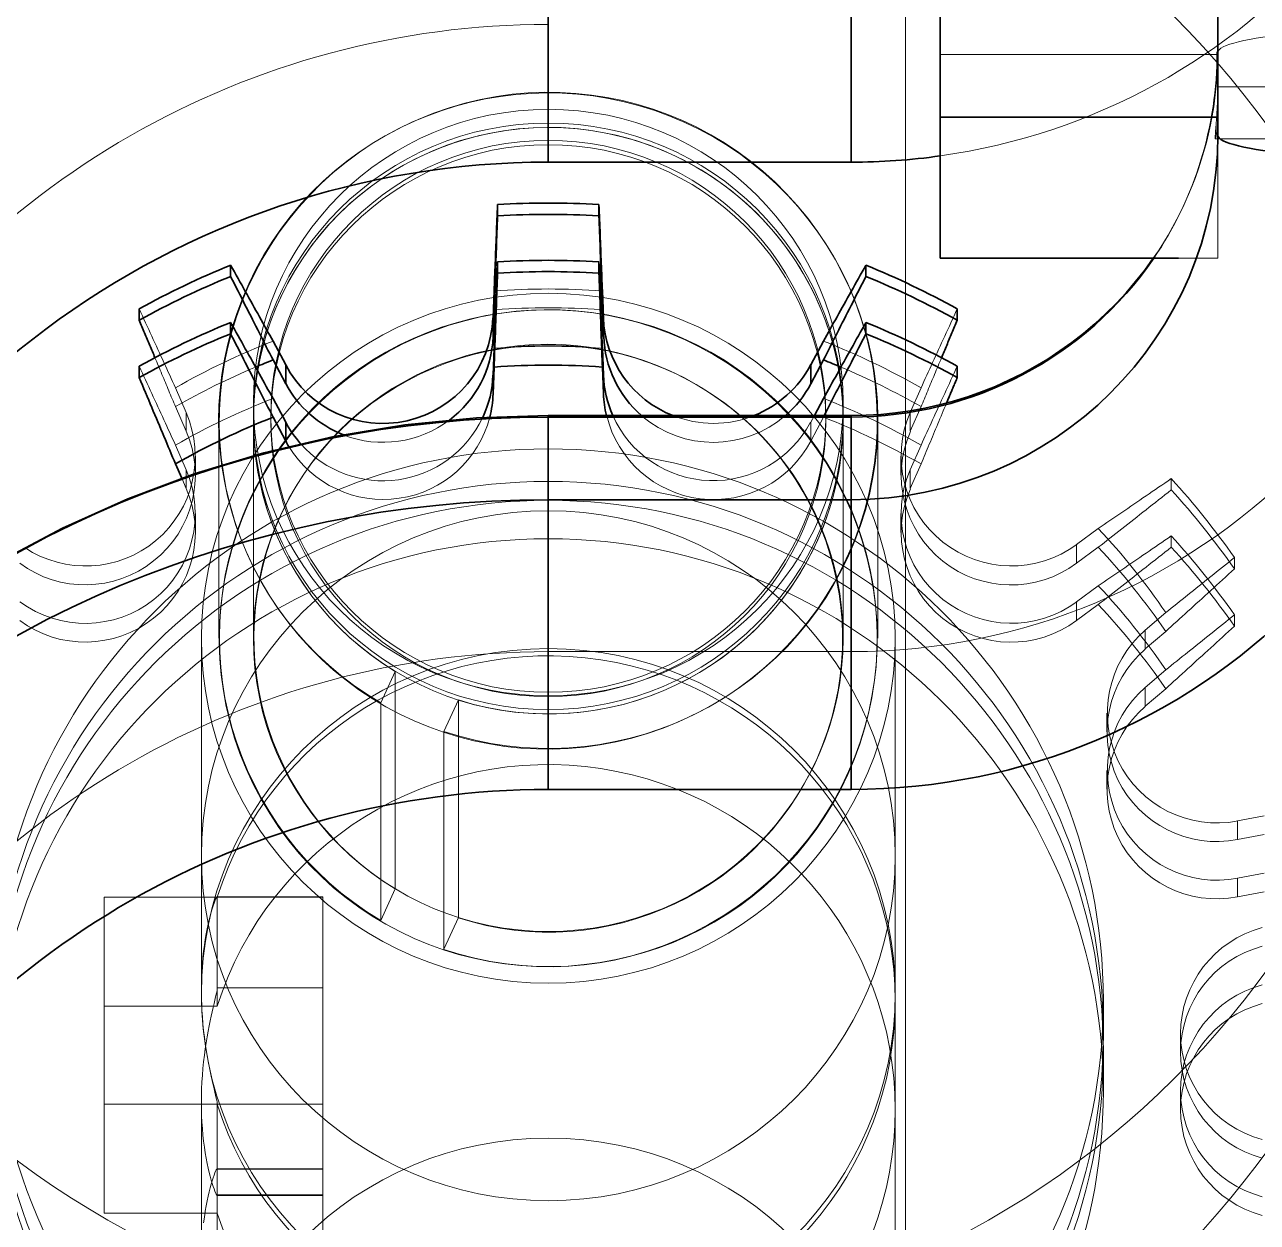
# Model space of a CAD drawing. Header units: millimetres. Extents: x 6115 to 12360, y 7255 to 12668.
# Drawn here: x 6154.51 to 6190.04, y 7746.75 to 7781.27 of the extents above; entities that cross this region are included whole.
import ezdxf

# ---------------------------------------------------------------- set-up
doc = ezdxf.new("R2010")
doc.units = ezdxf.units.MM
doc.layers.add('外形線', color=7, linetype='Continuous', lineweight=50)

msp = doc.modelspace()

# ---------------------------------------------------------------- linework, layer by layer
at = {"layer": '外形線', "linetype": 'Continuous', "lineweight": 18}
for p, q in [((6179.905, 10321.107), (6179.905, 7650.816)), ((6188.905, 7780.416), (6180.905, 7780.416)), ((6188.905, 7779.483), (6202.905, 7779.483)), ((6188.833, 7777.983), (6202.905, 7777.983)), ((6188.905, 7778.087), (6188.905, 7774.538)), ((6188.905, 7774.538), (6187.769, 7774.538)), ((6159.172, 7770.093), (6158.86, 7770.804)), ((6180.349, 7770.804), (6180.037, 7770.093)), ((6158.86, 7770.26), (6159.172, 7769.55)), ((6159.172, 7769.55), (6159.172, 7770.093)), ((6161.105, 7770.379), (6161.105, 7769.982)), ((6178.105, 7770.379), (6178.105, 7769.982)), ((6180.037, 7769.55), (6180.349, 7770.26)), ((6180.037, 7769.55), (6180.037, 7770.093)), ((6160.105, 7763.585), (6160.105, 7769.856)), ((6160.105, 7763.585), (6160.105, 7769.856)), ((6161.105, 7763.585), (6161.105, 7769.856)), ((6161.105, 7769.856), (6161.105, 7763.585)), ((6161.605, 7769.856), (6161.605, 7769.982)), ((6177.174, 7769.813), (6177.275, 7770.003)), ((6177.538, 7769.955), (6177.174, 7769.27)), ((6177.174, 7769.27), (6177.174, 7769.813)), ((6177.605, 7769.856), (6177.605, 7769.982)), ((6178.105, 7763.585), (6178.105, 7769.856)), ((6178.105, 7769.856), (6178.105, 7763.585)), ((6179.105, 7763.585), (6179.105, 7769.856)), ((6179.105, 7763.585), (6179.105, 7769.856)), ((6159.172, 7768.442), (6158.86, 7769.152)), ((6180.349, 7769.152), (6180.037, 7768.442)), ((6159.437, 7768.287), (6159.437, 7768.831)), ((6179.772, 7768.287), (6179.772, 7768.831)), ((6159.172, 7767.898), (6159.172, 7768.442)), ((6180.037, 7767.898), (6180.349, 7768.609)), ((6180.037, 7767.898), (6180.037, 7768.442)), ((6159.04, 7768.199), (6159.172, 7767.898)), ((6187.563, 7768.185), (6187.563, 7767.859)), ((6159.437, 7766.636), (6159.437, 7767.179)), ((6179.772, 7766.636), (6179.772, 7767.179)), ((6184.833, 7766.29), (6185.46, 7766.75)), ((6187.563, 7766.534), (6187.563, 7766.208)), ((6184.833, 7765.746), (6184.833, 7766.29)), ((6185.46, 7766.207), (6184.833, 7765.746)), ((6189.387, 7765.585), (6189.387, 7765.911)), ((6184.833, 7764.638), (6185.46, 7765.099)), ((6184.833, 7764.095), (6184.833, 7764.638)), ((6185.46, 7764.555), (6184.833, 7764.095)), ((6187.405, 7764.324), (6186.814, 7763.819)), ((6189.387, 7763.934), (6189.387, 7764.26)), ((6186.814, 7763.275), (6186.814, 7763.819)), ((6186.814, 7763.275), (6187.405, 7763.781)), ((6159.605, 7753.445), (6159.605, 7763.585)), ((6179.605, 7735.257), (6179.605, 7763.585)), ((6178.338, 7763.198), (6169.605, 7763.198)), ((6165.194, 7762.63), (6164.777, 7761.72)), ((6165.194, 7756.358), (6165.194, 7762.63)), ((6187.405, 7762.673), (6186.814, 7762.167)), ((6186.814, 7761.624), (6186.814, 7762.167)), ((6186.814, 7761.624), (6187.405, 7762.129)), ((6164.777, 7761.72), (6164.777, 7755.448)), ((6166.596, 7760.895), (6167.014, 7761.805)), ((6167.014, 7761.805), (6167.014, 7755.534)), ((6185.71, 7760.882), (6185.71, 7761.425)), ((6166.596, 7754.623), (6166.596, 7760.895)), ((6185.71, 7759.23), (6185.71, 7759.774)), ((6189.476, 7758.323), (6190.242, 7758.467)), ((6189.476, 7757.779), (6189.476, 7758.323)), ((6190.242, 7757.923), (6189.476, 7757.779)), ((6159.605, 7753.341), (6159.605, 7757.313)), ((6179.605, 7753.341), (6179.605, 7757.313)), ((6189.476, 7756.671), (6190.242, 7756.815)), ((6189.476, 7756.128), (6189.476, 7756.671)), ((6164.777, 7755.448), (6165.194, 7756.358)), ((6190.242, 7756.272), (6189.476, 7756.128)), ((6160.065, 7756.115), (6156.805, 7756.115)), ((6156.805, 7756.115), (6156.805, 7752.98)), ((6160.06, 7756.132), (6163.105, 7756.132)), ((6160.065, 7752.98), (6160.065, 7756.115)), ((6160.065, 7756.115), (6163.105, 7756.115)), ((6160.065, 7756.115), (6160.065, 7753.502)), ((6163.105, 7756.132), (6163.105, 7756.115)), ((6163.105, 7753.502), (6163.105, 7756.115)), ((6167.014, 7755.534), (6166.596, 7754.623)), ((6160.065, 7753.502), (6163.105, 7753.502)), ((6163.105, 7753.502), (6163.105, 7748.292)), ((6179.605, 7749.996), (6179.605, 7753.132)), ((6185.605, 7752.191), (6185.605, 7753.132)), ((6156.805, 7752.98), (6160.065, 7752.98)), ((6156.805, 7747.012), (6156.805, 7752.98)), ((6187.83, 7751.648), (6187.83, 7752.191)), ((6185.605, 7750.54), (6185.605, 7751.648)), ((6159.605, 7745.606), (6159.605, 7750.205)), ((6187.83, 7749.996), (6187.83, 7750.54)), ((6156.805, 7750.148), (6160.065, 7750.148)), ((6160.065, 7750.148), (6160.065, 7748.276)), ((6160.065, 7750.148), (6163.105, 7750.148)), ((6160.065, 7748.276), (6160.065, 7750.148)), ((6160.06, 7748.292), (6163.105, 7748.292)), ((6160.065, 7748.276), (6163.105, 7748.276)), ((6160.065, 7748.276), (6160.065, 7745.663)), ((6163.105, 7748.292), (6163.105, 7748.276)), ((6163.105, 7745.663), (6163.105, 7748.276)), ((6160.06, 7747.519), (6163.105, 7747.519)), ((6160.065, 7747.535), (6163.105, 7747.535)), ((6160.065, 7747.012), (6156.805, 7747.012))]:
    msp.add_line(p, q, dxfattribs=at).dxf.unprotected_set("ltscale", 0)
at = {"layer": '外形線', "linetype": 'Continuous', "lineweight": 35}
for p, q in [((6188.905, 7791.646), (6188.905, 7778.087)), ((6180.905, 7788.551), (6180.905, 7778.605)), ((6169.605, 7785.662), (6169.605, 7777.309)), ((6178.338, 7785.662), (6178.338, 7777.309)), ((6180.905, 7778.605), (6180.905, 7774.538)), ((6188.905, 7778.605), (6180.905, 7778.605)), ((6169.605, 7777.309), (6178.338, 7777.309)), ((6168.142, 7776.086), (6168.142, 7775.76)), ((6171.067, 7775.76), (6171.067, 7776.086)), ((6168.142, 7774.434), (6168.142, 7774.108)), ((6171.067, 7774.108), (6171.067, 7774.434)), ((6187.769, 7774.538), (6180.905, 7774.538)), ((6160.45, 7774.014), (6160.45, 7774.34)), ((6178.759, 7774.34), (6178.759, 7774.014)), ((6168.016, 7772.822), (6168.045, 7773.597)), ((6171.165, 7773.597), (6171.194, 7772.822)), ((6157.815, 7773.078), (6157.815, 7772.752)), ((6168.045, 7773.053), (6168.016, 7772.279)), ((6171.194, 7772.279), (6171.165, 7773.053)), ((6181.394, 7772.752), (6181.394, 7773.078)), ((6160.45, 7772.362), (6160.45, 7772.688)), ((6168.016, 7772.279), (6168.016, 7772.822)), ((6171.194, 7772.279), (6171.194, 7772.822)), ((6178.759, 7772.688), (6178.759, 7772.362)), ((6161.672, 7772.15), (6162.036, 7771.465)), ((6168.016, 7771.171), (6168.045, 7771.945)), ((6171.165, 7771.945), (6171.194, 7771.171)), ((6177.174, 7771.465), (6177.538, 7772.15)), ((6162.036, 7770.921), (6161.672, 7771.606)), ((6177.538, 7771.606), (6177.174, 7770.921)), ((6157.815, 7771.426), (6157.815, 7771.1)), ((6162.036, 7770.921), (6162.036, 7771.465)), ((6168.045, 7771.402), (6168.016, 7770.627)), ((6168.016, 7770.627), (6168.016, 7771.171)), ((6171.194, 7770.627), (6171.165, 7771.402)), ((6171.194, 7770.627), (6171.194, 7771.171)), ((6177.174, 7770.921), (6177.174, 7771.465)), ((6181.394, 7771.1), (6181.394, 7771.426)), ((6161.672, 7770.498), (6162.036, 7769.813)), ((6177.275, 7770.003), (6177.538, 7770.498)), ((6162.036, 7769.27), (6161.672, 7769.955)), ((6162.036, 7769.27), (6162.036, 7769.813)), ((6169.605, 7769.961), (6169.605, 7770.003)), ((6178.338, 7770.003), (6169.605, 7770.003)), ((6169.605, 7769.961), (6169.605, 7767.578)), ((6169.605, 7769.961), (6178.338, 7769.961)), ((6178.338, 7769.961), (6178.338, 7770.003)), ((6178.338, 7769.961), (6178.338, 7767.578)), ((6158.86, 7768.609), (6159.04, 7768.199)), ((6178.338, 7767.578), (6169.605, 7767.578)), ((6169.605, 7767.578), (6169.605, 7759.225)), ((6178.338, 7767.578), (6178.338, 7759.225)), ((6169.605, 7759.225), (6178.338, 7759.225))]:
    msp.add_line(p, q, dxfattribs=at).dxf.unprotected_set("ltscale", 0)
at = {"layer": '外形線', "linetype": 'Continuous', "lineweight": 18}
for points in [[(6188.905, 7780.47), (6188.901, 7780.208), (6188.891, 7779.945), (6188.875, 7779.683), (6188.851, 7779.422), (6188.822, 7779.161), (6188.785, 7778.901), (6188.742, 7778.642), (6188.692, 7778.384), (6188.636, 7778.127), (6188.574, 7777.872), (6188.505, 7777.618), (6188.429, 7777.366), (6188.348, 7777.116), (6188.259, 7776.869), (6188.165, 7776.623), (6188.064, 7776.38), (6187.957, 7776.139), (6187.845, 7775.901), (6187.726, 7775.666), (6187.601, 7775.434), (6187.47, 7775.205), (6187.334, 7774.979), (6187.192, 7774.757), (6187.044, 7774.538)], [(6188.905, 7778.876), (6188.903, 7778.709), (6188.898, 7778.558), (6188.891, 7778.424), (6188.882, 7778.307), (6188.873, 7778.209), (6188.863, 7778.128), (6188.854, 7778.065), (6188.846, 7778.021), (6188.839, 7777.994), (6188.834, 7777.984), (6188.83, 7777.993), (6188.829, 7778.019), (6188.83, 7778.063), (6188.834, 7778.125), (6188.839, 7778.205), (6188.846, 7778.302), (6188.854, 7778.417), (6188.863, 7778.549), (6188.873, 7778.698), (6188.882, 7778.863), (6188.891, 7779.045), (6188.898, 7779.243), (6188.903, 7779.455), (6188.905, 7779.682)], [(6158.86, 7770.804), (6158.819, 7770.893), (6158.778, 7770.984), (6158.736, 7771.074), (6158.694, 7771.165), (6158.652, 7771.257), (6158.61, 7771.348), (6158.568, 7771.441), (6158.525, 7771.533), (6158.482, 7771.626), (6158.439, 7771.72), (6158.396, 7771.814), (6158.353, 7771.908), (6158.309, 7772.003), (6158.265, 7772.099), (6158.221, 7772.195), (6158.177, 7772.291), (6158.132, 7772.387), (6158.088, 7772.485), (6158.043, 7772.582), (6157.998, 7772.68), (6157.952, 7772.779), (6157.907, 7772.878), (6157.861, 7772.978), (6157.815, 7773.078)], [(6181.394, 7773.078), (6181.348, 7772.978), (6181.303, 7772.878), (6181.257, 7772.779), (6181.212, 7772.68), (6181.167, 7772.582), (6181.122, 7772.485), (6181.077, 7772.387), (6181.033, 7772.291), (6180.988, 7772.195), (6180.944, 7772.099), (6180.9, 7772.003), (6180.857, 7771.908), (6180.813, 7771.814), (6180.77, 7771.72), (6180.727, 7771.626), (6180.684, 7771.533), (6180.642, 7771.441), (6180.599, 7771.348), (6180.557, 7771.257), (6180.515, 7771.165), (6180.473, 7771.074), (6180.432, 7770.984), (6180.39, 7770.893), (6180.349, 7770.804)], [(6158.268, 7771.672), (6158.294, 7771.611), (6158.319, 7771.55), (6158.344, 7771.49), (6158.37, 7771.43), (6158.395, 7771.37), (6158.42, 7771.31), (6158.445, 7771.25), (6158.47, 7771.191), (6158.495, 7771.131), (6158.52, 7771.072), (6158.545, 7771.013), (6158.569, 7770.954), (6158.594, 7770.896), (6158.618, 7770.837), (6158.643, 7770.779), (6158.667, 7770.72), (6158.692, 7770.662), (6158.716, 7770.604), (6158.74, 7770.547), (6158.764, 7770.489), (6158.789, 7770.432), (6158.813, 7770.374), (6158.837, 7770.317), (6158.86, 7770.26)], [(6180.349, 7770.26), (6180.373, 7770.317), (6180.397, 7770.374), (6180.421, 7770.432), (6180.445, 7770.489), (6180.469, 7770.547), (6180.493, 7770.604), (6180.518, 7770.662), (6180.542, 7770.72), (6180.567, 7770.779), (6180.591, 7770.837), (6180.616, 7770.896), (6180.64, 7770.954), (6180.665, 7771.013), (6180.69, 7771.072), (6180.715, 7771.131), (6180.739, 7771.191), (6180.764, 7771.25), (6180.79, 7771.31), (6180.815, 7771.37), (6180.84, 7771.43), (6180.865, 7771.49), (6180.89, 7771.55), (6180.916, 7771.611), (6180.941, 7771.672)], [(6158.86, 7769.152), (6158.819, 7769.242), (6158.778, 7769.332), (6158.736, 7769.423), (6158.694, 7769.514), (6158.652, 7769.605), (6158.61, 7769.697), (6158.568, 7769.789), (6158.525, 7769.882), (6158.482, 7769.975), (6158.439, 7770.068), (6158.396, 7770.162), (6158.353, 7770.257), (6158.309, 7770.352), (6158.265, 7770.447), (6158.221, 7770.543), (6158.177, 7770.639), (6158.132, 7770.736), (6158.088, 7770.833), (6158.043, 7770.931), (6157.998, 7771.029), (6157.952, 7771.128), (6157.907, 7771.227), (6157.861, 7771.326), (6157.815, 7771.426)], [(6181.394, 7771.426), (6181.348, 7771.326), (6181.303, 7771.227), (6181.257, 7771.128), (6181.212, 7771.029), (6181.167, 7770.931), (6181.122, 7770.833), (6181.077, 7770.736), (6181.033, 7770.639), (6180.988, 7770.543), (6180.944, 7770.447), (6180.9, 7770.352), (6180.857, 7770.257), (6180.813, 7770.162), (6180.77, 7770.068), (6180.727, 7769.975), (6180.684, 7769.882), (6180.642, 7769.789), (6180.599, 7769.697), (6180.557, 7769.605), (6180.515, 7769.514), (6180.473, 7769.423), (6180.432, 7769.332), (6180.39, 7769.242), (6180.349, 7769.152)], [(6180.349, 7768.609), (6180.379, 7768.679), (6180.408, 7768.749), (6180.438, 7768.82), (6180.468, 7768.891), (6180.498, 7768.963), (6180.527, 7769.034), (6180.558, 7769.106), (6180.588, 7769.178), (6180.618, 7769.25), (6180.648, 7769.322), (6180.679, 7769.395), (6180.71, 7769.468), (6180.74, 7769.541), (6180.771, 7769.615), (6180.802, 7769.688), (6180.833, 7769.762), (6180.864, 7769.837), (6180.895, 7769.911), (6180.927, 7769.986), (6180.958, 7770.061), (6180.99, 7770.136), (6181.021, 7770.211), (6181.053, 7770.287), (6181.085, 7770.363)], [(6177.562, 7770.003), (6177.561, 7770.001), (6177.56, 7769.999), (6177.559, 7769.997), (6177.558, 7769.995), (6177.557, 7769.993), (6177.556, 7769.991), (6177.555, 7769.989), (6177.554, 7769.987), (6177.553, 7769.985), (6177.552, 7769.983), (6177.551, 7769.981), (6177.55, 7769.979), (6177.549, 7769.977), (6177.548, 7769.975), (6177.547, 7769.973), (6177.546, 7769.971), (6177.545, 7769.969), (6177.544, 7769.967), (6177.543, 7769.965), (6177.542, 7769.963), (6177.541, 7769.961), (6177.54, 7769.959), (6177.539, 7769.957), (6177.538, 7769.955)], [(6185.46, 7766.75), (6185.543, 7766.807), (6185.626, 7766.864), (6185.71, 7766.921), (6185.794, 7766.978), (6185.879, 7767.036), (6185.964, 7767.094), (6186.049, 7767.152), (6186.135, 7767.211), (6186.221, 7767.269), (6186.307, 7767.328), (6186.394, 7767.388), (6186.482, 7767.447), (6186.569, 7767.507), (6186.658, 7767.567), (6186.746, 7767.628), (6186.835, 7767.689), (6186.925, 7767.75), (6187.015, 7767.811), (6187.105, 7767.873), (6187.196, 7767.935), (6187.287, 7767.997), (6187.378, 7768.059), (6187.471, 7768.122), (6187.563, 7768.185)], [(6187.563, 7767.859), (6187.471, 7767.786), (6187.378, 7767.714), (6187.287, 7767.642), (6187.196, 7767.57), (6187.105, 7767.499), (6187.015, 7767.428), (6186.925, 7767.358), (6186.835, 7767.287), (6186.746, 7767.217), (6186.658, 7767.148), (6186.569, 7767.078), (6186.482, 7767.009), (6186.394, 7766.941), (6186.307, 7766.872), (6186.221, 7766.805), (6186.135, 7766.737), (6186.049, 7766.669), (6185.964, 7766.602), (6185.879, 7766.536), (6185.794, 7766.469), (6185.71, 7766.403), (6185.626, 7766.337), (6185.543, 7766.272), (6185.46, 7766.207)], [(6185.46, 7765.099), (6185.543, 7765.155), (6185.626, 7765.212), (6185.71, 7765.269), (6185.794, 7765.327), (6185.879, 7765.384), (6185.964, 7765.442), (6186.049, 7765.501), (6186.135, 7765.559), (6186.221, 7765.618), (6186.307, 7765.677), (6186.394, 7765.736), (6186.482, 7765.796), (6186.569, 7765.856), (6186.658, 7765.916), (6186.746, 7765.976), (6186.835, 7766.037), (6186.925, 7766.098), (6187.015, 7766.159), (6187.105, 7766.221), (6187.196, 7766.283), (6187.287, 7766.345), (6187.378, 7766.408), (6187.471, 7766.471), (6187.563, 7766.534)], [(6187.563, 7766.208), (6187.471, 7766.135), (6187.378, 7766.063), (6187.287, 7765.991), (6187.196, 7765.919), (6187.105, 7765.848), (6187.015, 7765.777), (6186.925, 7765.706), (6186.835, 7765.636), (6186.746, 7765.566), (6186.658, 7765.496), (6186.569, 7765.427), (6186.482, 7765.358), (6186.394, 7765.289), (6186.307, 7765.221), (6186.221, 7765.153), (6186.135, 7765.085), (6186.049, 7765.018), (6185.964, 7764.951), (6185.879, 7764.884), (6185.794, 7764.818), (6185.71, 7764.752), (6185.626, 7764.686), (6185.543, 7764.62), (6185.46, 7764.555)], [(6189.387, 7765.911), (6189.299, 7765.841), (6189.213, 7765.772), (6189.126, 7765.703), (6189.04, 7765.634), (6188.955, 7765.566), (6188.87, 7765.497), (6188.785, 7765.43), (6188.701, 7765.362), (6188.617, 7765.295), (6188.533, 7765.228), (6188.45, 7765.161), (6188.368, 7765.095), (6188.285, 7765.029), (6188.204, 7764.964), (6188.122, 7764.898), (6188.041, 7764.833), (6187.96, 7764.769), (6187.88, 7764.704), (6187.8, 7764.64), (6187.72, 7764.576), (6187.641, 7764.513), (6187.562, 7764.45), (6187.483, 7764.387), (6187.405, 7764.324)], [(6187.405, 7763.781), (6187.483, 7763.852), (6187.562, 7763.923), (6187.641, 7763.995), (6187.72, 7764.067), (6187.8, 7764.14), (6187.88, 7764.213), (6187.96, 7764.286), (6188.041, 7764.36), (6188.122, 7764.433), (6188.204, 7764.508), (6188.285, 7764.582), (6188.368, 7764.657), (6188.45, 7764.733), (6188.533, 7764.808), (6188.617, 7764.884), (6188.701, 7764.961), (6188.785, 7765.037), (6188.87, 7765.115), (6188.955, 7765.192), (6189.04, 7765.27), (6189.126, 7765.348), (6189.213, 7765.427), (6189.299, 7765.506), (6189.387, 7765.585)], [(6189.387, 7764.26), (6189.299, 7764.19), (6189.213, 7764.12), (6189.126, 7764.051), (6189.04, 7763.982), (6188.955, 7763.914), (6188.87, 7763.846), (6188.785, 7763.778), (6188.701, 7763.711), (6188.617, 7763.643), (6188.533, 7763.576), (6188.45, 7763.51), (6188.368, 7763.444), (6188.285, 7763.378), (6188.204, 7763.312), (6188.122, 7763.247), (6188.041, 7763.182), (6187.96, 7763.117), (6187.88, 7763.053), (6187.8, 7762.989), (6187.72, 7762.925), (6187.641, 7762.861), (6187.562, 7762.798), (6187.483, 7762.735), (6187.405, 7762.673)], [(6187.405, 7762.129), (6187.483, 7762.2), (6187.562, 7762.272), (6187.641, 7762.344), (6187.72, 7762.416), (6187.8, 7762.488), (6187.88, 7762.561), (6187.96, 7762.635), (6188.041, 7762.708), (6188.122, 7762.782), (6188.204, 7762.856), (6188.285, 7762.931), (6188.368, 7763.006), (6188.45, 7763.081), (6188.533, 7763.157), (6188.617, 7763.233), (6188.701, 7763.309), (6188.785, 7763.386), (6188.87, 7763.463), (6188.955, 7763.54), (6189.04, 7763.618), (6189.126, 7763.697), (6189.213, 7763.775), (6189.299, 7763.854), (6189.387, 7763.934)], [(6159.605, 7753.445), (6159.607, 7753.635), (6159.612, 7753.826), (6159.622, 7754.016), (6159.635, 7754.204), (6159.651, 7754.388), (6159.671, 7754.567), (6159.694, 7754.739), (6159.719, 7754.903), (6159.746, 7755.058), (6159.775, 7755.204), (6159.803, 7755.34), (6159.832, 7755.463), (6159.861, 7755.578), (6159.891, 7755.684), (6159.919, 7755.781), (6159.947, 7755.868), (6159.973, 7755.944), (6159.996, 7756.007), (6160.017, 7756.058), (6160.034, 7756.095), (6160.047, 7756.119), (6160.057, 7756.13), (6160.063, 7756.129), (6160.065, 7756.115)], [(6160.065, 7753.502), (6160.063, 7753.476), (6160.057, 7753.437), (6160.047, 7753.385), (6160.034, 7753.32), (6160.017, 7753.243), (6159.996, 7753.153), (6159.973, 7753.052), (6159.947, 7752.94), (6159.919, 7752.818), (6159.891, 7752.687), (6159.861, 7752.55), (6159.832, 7752.407), (6159.803, 7752.256), (6159.775, 7752.095), (6159.746, 7751.925), (6159.719, 7751.748), (6159.694, 7751.564), (6159.671, 7751.374), (6159.651, 7751.181), (6159.635, 7750.985), (6159.622, 7750.787), (6159.612, 7750.591), (6159.607, 7750.396), (6159.605, 7750.205)], [(6160.065, 7750.148), (6160.063, 7750.175), (6160.057, 7750.214), (6160.047, 7750.266), (6160.034, 7750.33), (6160.017, 7750.408), (6159.996, 7750.497), (6159.973, 7750.598), (6159.947, 7750.711), (6159.919, 7750.833), (6159.891, 7750.963), (6159.861, 7751.1), (6159.832, 7751.244), (6159.803, 7751.395), (6159.775, 7751.556), (6159.746, 7751.725), (6159.719, 7751.903), (6159.694, 7752.087), (6159.671, 7752.276), (6159.651, 7752.47), (6159.635, 7752.666), (6159.622, 7752.863), (6159.612, 7753.06), (6159.607, 7753.254), (6159.605, 7753.445)], [(6159.605, 7750.205), (6159.607, 7750.015), (6159.612, 7749.825), (6159.622, 7749.635), (6159.635, 7749.447), (6159.651, 7749.263), (6159.671, 7749.084), (6159.694, 7748.912), (6159.719, 7748.748), (6159.746, 7748.592), (6159.775, 7748.446), (6159.803, 7748.311), (6159.832, 7748.187), (6159.861, 7748.073), (6159.891, 7747.966), (6159.919, 7747.869), (6159.947, 7747.782), (6159.973, 7747.707), (6159.996, 7747.643), (6160.017, 7747.593), (6160.034, 7747.556), (6160.047, 7747.531), (6160.057, 7747.52), (6160.063, 7747.521), (6160.065, 7747.535)], [(6159.671, 7746.727), (6159.694, 7746.899), (6159.719, 7747.063), (6159.746, 7747.219), (6159.775, 7747.365), (6159.803, 7747.5), (6159.832, 7747.624), (6159.861, 7747.738), (6159.891, 7747.844), (6159.919, 7747.941), (6159.947, 7748.028), (6159.973, 7748.104), (6159.996, 7748.168), (6160.017, 7748.218), (6160.034, 7748.255), (6160.047, 7748.279), (6160.057, 7748.291), (6160.063, 7748.289), (6160.065, 7748.276)]]:
    msp.add_lwpolyline(points, dxfattribs=at).dxf.unprotected_set("ltscale", 0)
at = {"layer": '外形線', "linetype": 'Continuous', "lineweight": 35}
for points in [[(6168.045, 7773.597), (6168.049, 7773.695), (6168.052, 7773.794), (6168.056, 7773.893), (6168.06, 7773.992), (6168.064, 7774.092), (6168.068, 7774.193), (6168.072, 7774.294), (6168.076, 7774.395), (6168.08, 7774.497), (6168.084, 7774.6), (6168.088, 7774.703), (6168.092, 7774.806), (6168.096, 7774.91), (6168.1, 7775.014), (6168.104, 7775.119), (6168.109, 7775.224), (6168.113, 7775.33), (6168.117, 7775.437), (6168.121, 7775.544), (6168.125, 7775.651), (6168.13, 7775.759), (6168.134, 7775.867), (6168.138, 7775.976), (6168.142, 7776.086)], [(6171.067, 7776.086), (6171.071, 7775.976), (6171.076, 7775.867), (6171.08, 7775.759), (6171.084, 7775.651), (6171.088, 7775.544), (6171.093, 7775.437), (6171.097, 7775.33), (6171.101, 7775.224), (6171.105, 7775.119), (6171.109, 7775.014), (6171.113, 7774.91), (6171.117, 7774.806), (6171.121, 7774.703), (6171.125, 7774.6), (6171.129, 7774.497), (6171.133, 7774.395), (6171.137, 7774.294), (6171.141, 7774.193), (6171.145, 7774.092), (6171.149, 7773.992), (6171.153, 7773.893), (6171.157, 7773.794), (6171.161, 7773.695), (6171.165, 7773.597)], [(6168.142, 7775.76), (6168.138, 7775.641), (6168.134, 7775.522), (6168.13, 7775.404), (6168.125, 7775.287), (6168.121, 7775.17), (6168.117, 7775.054), (6168.113, 7774.938), (6168.109, 7774.823), (6168.104, 7774.708), (6168.1, 7774.594), (6168.096, 7774.481), (6168.092, 7774.368), (6168.088, 7774.256), (6168.084, 7774.144), (6168.08, 7774.032), (6168.076, 7773.921), (6168.072, 7773.811), (6168.068, 7773.701), (6168.064, 7773.592), (6168.06, 7773.483), (6168.056, 7773.375), (6168.052, 7773.267), (6168.049, 7773.16), (6168.045, 7773.053)], [(6171.165, 7773.053), (6171.161, 7773.16), (6171.157, 7773.267), (6171.153, 7773.375), (6171.149, 7773.483), (6171.145, 7773.592), (6171.141, 7773.701), (6171.137, 7773.811), (6171.133, 7773.921), (6171.129, 7774.032), (6171.125, 7774.144), (6171.121, 7774.256), (6171.117, 7774.368), (6171.113, 7774.481), (6171.109, 7774.594), (6171.105, 7774.708), (6171.101, 7774.823), (6171.097, 7774.938), (6171.093, 7775.054), (6171.088, 7775.17), (6171.084, 7775.287), (6171.08, 7775.404), (6171.076, 7775.522), (6171.071, 7775.641), (6171.067, 7775.76)], [(6168.045, 7771.945), (6168.049, 7772.043), (6168.052, 7772.142), (6168.056, 7772.241), (6168.06, 7772.341), (6168.064, 7772.441), (6168.068, 7772.541), (6168.072, 7772.642), (6168.076, 7772.744), (6168.08, 7772.846), (6168.084, 7772.948), (6168.088, 7773.051), (6168.092, 7773.154), (6168.096, 7773.258), (6168.1, 7773.363), (6168.104, 7773.467), (6168.109, 7773.573), (6168.113, 7773.679), (6168.117, 7773.785), (6168.121, 7773.892), (6168.125, 7773.999), (6168.13, 7774.107), (6168.134, 7774.216), (6168.138, 7774.325), (6168.142, 7774.434)], [(6171.067, 7774.434), (6171.071, 7774.325), (6171.076, 7774.216), (6171.08, 7774.107), (6171.084, 7773.999), (6171.088, 7773.892), (6171.093, 7773.785), (6171.097, 7773.679), (6171.101, 7773.573), (6171.105, 7773.467), (6171.109, 7773.363), (6171.113, 7773.258), (6171.117, 7773.154), (6171.121, 7773.051), (6171.125, 7772.948), (6171.129, 7772.846), (6171.133, 7772.744), (6171.137, 7772.642), (6171.141, 7772.541), (6171.145, 7772.441), (6171.149, 7772.341), (6171.153, 7772.241), (6171.157, 7772.142), (6171.161, 7772.043), (6171.165, 7771.945)], [(6187.044, 7774.538), (6186.796, 7774.196), (6186.534, 7773.864), (6186.259, 7773.543), (6185.971, 7773.233), (6185.671, 7772.934), (6185.359, 7772.648), (6185.035, 7772.374), (6184.7, 7772.113), (6184.355, 7771.866), (6184, 7771.633), (6183.636, 7771.414), (6183.262, 7771.21), (6182.881, 7771.02), (6182.493, 7770.846), (6182.097, 7770.688), (6181.695, 7770.545), (6181.288, 7770.419), (6180.876, 7770.31), (6180.459, 7770.216), (6180.039, 7770.14), (6179.616, 7770.08), (6179.191, 7770.037), (6178.765, 7770.012), (6178.338, 7770.003)], [(6160.45, 7774.34), (6160.504, 7774.243), (6160.557, 7774.148), (6160.611, 7774.052), (6160.664, 7773.957), (6160.716, 7773.863), (6160.769, 7773.769), (6160.821, 7773.675), (6160.873, 7773.582), (6160.925, 7773.489), (6160.976, 7773.397), (6161.027, 7773.305), (6161.078, 7773.214), (6161.129, 7773.123), (6161.179, 7773.032), (6161.23, 7772.942), (6161.28, 7772.853), (6161.329, 7772.763), (6161.379, 7772.674), (6161.428, 7772.586), (6161.477, 7772.498), (6161.526, 7772.41), (6161.575, 7772.323), (6161.623, 7772.236), (6161.672, 7772.15)], [(6161.672, 7771.606), (6161.623, 7771.701), (6161.575, 7771.797), (6161.526, 7771.893), (6161.477, 7771.989), (6161.428, 7772.086), (6161.379, 7772.183), (6161.329, 7772.281), (6161.28, 7772.379), (6161.23, 7772.477), (6161.179, 7772.576), (6161.129, 7772.676), (6161.078, 7772.776), (6161.027, 7772.876), (6160.976, 7772.977), (6160.925, 7773.079), (6160.873, 7773.181), (6160.821, 7773.283), (6160.769, 7773.386), (6160.716, 7773.489), (6160.664, 7773.593), (6160.611, 7773.697), (6160.557, 7773.802), (6160.504, 7773.908), (6160.45, 7774.014)], [(6168.142, 7774.108), (6168.138, 7773.989), (6168.134, 7773.871), (6168.13, 7773.753), (6168.125, 7773.635), (6168.121, 7773.518), (6168.117, 7773.402), (6168.113, 7773.287), (6168.109, 7773.171), (6168.104, 7773.057), (6168.1, 7772.943), (6168.096, 7772.829), (6168.092, 7772.716), (6168.088, 7772.604), (6168.084, 7772.492), (6168.08, 7772.381), (6168.076, 7772.27), (6168.072, 7772.16), (6168.068, 7772.05), (6168.064, 7771.94), (6168.06, 7771.832), (6168.056, 7771.723), (6168.052, 7771.616), (6168.049, 7771.508), (6168.045, 7771.402)], [(6171.165, 7771.402), (6171.161, 7771.508), (6171.157, 7771.616), (6171.153, 7771.723), (6171.149, 7771.832), (6171.145, 7771.94), (6171.141, 7772.05), (6171.137, 7772.16), (6171.133, 7772.27), (6171.129, 7772.381), (6171.125, 7772.492), (6171.121, 7772.604), (6171.117, 7772.716), (6171.113, 7772.829), (6171.109, 7772.943), (6171.105, 7773.057), (6171.101, 7773.171), (6171.097, 7773.287), (6171.093, 7773.402), (6171.088, 7773.518), (6171.084, 7773.635), (6171.08, 7773.753), (6171.076, 7773.871), (6171.071, 7773.989), (6171.067, 7774.108)], [(6177.538, 7772.15), (6177.586, 7772.236), (6177.635, 7772.323), (6177.683, 7772.41), (6177.732, 7772.498), (6177.781, 7772.586), (6177.83, 7772.674), (6177.88, 7772.763), (6177.93, 7772.853), (6177.98, 7772.942), (6178.03, 7773.032), (6178.081, 7773.123), (6178.131, 7773.214), (6178.182, 7773.305), (6178.233, 7773.397), (6178.285, 7773.489), (6178.337, 7773.582), (6178.389, 7773.675), (6178.441, 7773.769), (6178.493, 7773.863), (6178.546, 7773.957), (6178.599, 7774.052), (6178.652, 7774.148), (6178.706, 7774.243), (6178.759, 7774.34)], [(6178.759, 7774.014), (6178.706, 7773.908), (6178.652, 7773.802), (6178.599, 7773.697), (6178.546, 7773.593), (6178.493, 7773.489), (6178.441, 7773.386), (6178.389, 7773.283), (6178.337, 7773.181), (6178.285, 7773.079), (6178.233, 7772.977), (6178.182, 7772.876), (6178.131, 7772.776), (6178.081, 7772.676), (6178.03, 7772.576), (6177.98, 7772.477), (6177.93, 7772.379), (6177.88, 7772.281), (6177.83, 7772.183), (6177.781, 7772.086), (6177.732, 7771.989), (6177.683, 7771.893), (6177.635, 7771.797), (6177.586, 7771.701), (6177.538, 7771.606)], [(6157.815, 7772.752), (6157.834, 7772.706), (6157.854, 7772.66), (6157.873, 7772.614), (6157.892, 7772.568), (6157.911, 7772.522), (6157.931, 7772.477), (6157.95, 7772.431), (6157.969, 7772.386), (6157.988, 7772.34), (6158.007, 7772.295), (6158.026, 7772.25), (6158.044, 7772.205), (6158.063, 7772.16), (6158.082, 7772.115), (6158.101, 7772.071), (6158.12, 7772.026), (6158.138, 7771.981), (6158.157, 7771.937), (6158.176, 7771.892), (6158.194, 7771.848), (6158.213, 7771.804), (6158.231, 7771.76), (6158.25, 7771.716), (6158.268, 7771.672)], [(6160.45, 7772.688), (6160.504, 7772.592), (6160.557, 7772.496), (6160.611, 7772.401), (6160.664, 7772.306), (6160.716, 7772.211), (6160.769, 7772.117), (6160.821, 7772.024), (6160.873, 7771.93), (6160.925, 7771.838), (6160.976, 7771.745), (6161.027, 7771.654), (6161.078, 7771.562), (6161.129, 7771.471), (6161.179, 7771.381), (6161.23, 7771.291), (6161.28, 7771.201), (6161.329, 7771.112), (6161.379, 7771.023), (6161.428, 7770.934), (6161.477, 7770.846), (6161.526, 7770.759), (6161.575, 7770.672), (6161.623, 7770.585), (6161.672, 7770.498)], [(6177.538, 7770.498), (6177.586, 7770.585), (6177.635, 7770.672), (6177.683, 7770.759), (6177.732, 7770.846), (6177.781, 7770.934), (6177.83, 7771.023), (6177.88, 7771.112), (6177.93, 7771.201), (6177.98, 7771.291), (6178.03, 7771.381), (6178.081, 7771.471), (6178.131, 7771.562), (6178.182, 7771.654), (6178.233, 7771.745), (6178.285, 7771.838), (6178.337, 7771.93), (6178.389, 7772.024), (6178.441, 7772.117), (6178.493, 7772.211), (6178.546, 7772.306), (6178.599, 7772.401), (6178.652, 7772.496), (6178.706, 7772.592), (6178.759, 7772.688)], [(6180.941, 7771.672), (6180.96, 7771.716), (6180.978, 7771.76), (6180.997, 7771.804), (6181.015, 7771.848), (6181.034, 7771.892), (6181.052, 7771.937), (6181.071, 7771.981), (6181.09, 7772.026), (6181.109, 7772.071), (6181.127, 7772.115), (6181.146, 7772.16), (6181.165, 7772.205), (6181.184, 7772.25), (6181.203, 7772.295), (6181.222, 7772.34), (6181.241, 7772.386), (6181.26, 7772.431), (6181.279, 7772.477), (6181.298, 7772.522), (6181.317, 7772.568), (6181.336, 7772.614), (6181.356, 7772.66), (6181.375, 7772.706), (6181.394, 7772.752)], [(6161.672, 7769.955), (6161.623, 7770.05), (6161.575, 7770.145), (6161.526, 7770.241), (6161.477, 7770.337), (6161.428, 7770.434), (6161.379, 7770.531), (6161.329, 7770.629), (6161.28, 7770.727), (6161.23, 7770.826), (6161.179, 7770.925), (6161.129, 7771.024), (6161.078, 7771.124), (6161.027, 7771.225), (6160.976, 7771.326), (6160.925, 7771.427), (6160.873, 7771.529), (6160.821, 7771.631), (6160.769, 7771.734), (6160.716, 7771.838), (6160.664, 7771.942), (6160.611, 7772.046), (6160.557, 7772.151), (6160.504, 7772.256), (6160.45, 7772.362)], [(6178.759, 7772.362), (6178.707, 7772.258), (6178.654, 7772.155), (6178.602, 7772.053), (6178.55, 7771.95), (6178.499, 7771.849), (6178.447, 7771.747), (6178.396, 7771.647), (6178.345, 7771.546), (6178.295, 7771.446), (6178.244, 7771.347), (6178.194, 7771.248), (6178.144, 7771.15), (6178.094, 7771.052), (6178.045, 7770.954), (6177.996, 7770.857), (6177.947, 7770.76), (6177.898, 7770.664), (6177.849, 7770.569), (6177.801, 7770.473), (6177.753, 7770.378), (6177.705, 7770.284), (6177.657, 7770.19), (6177.61, 7770.096), (6177.562, 7770.003)], [(6157.815, 7771.1), (6157.861, 7770.99), (6157.907, 7770.881), (6157.952, 7770.773), (6157.998, 7770.665), (6158.043, 7770.557), (6158.088, 7770.45), (6158.132, 7770.344), (6158.177, 7770.238), (6158.221, 7770.132), (6158.265, 7770.027), (6158.309, 7769.923), (6158.353, 7769.819), (6158.396, 7769.715), (6158.439, 7769.612), (6158.482, 7769.51), (6158.525, 7769.408), (6158.568, 7769.306), (6158.61, 7769.205), (6158.652, 7769.105), (6158.694, 7769.005), (6158.736, 7768.905), (6158.778, 7768.806), (6158.819, 7768.707), (6158.86, 7768.609)], [(6181.085, 7770.363), (6181.098, 7770.393), (6181.11, 7770.424), (6181.123, 7770.454), (6181.136, 7770.484), (6181.149, 7770.515), (6181.161, 7770.545), (6181.174, 7770.575), (6181.187, 7770.606), (6181.2, 7770.637), (6181.213, 7770.667), (6181.226, 7770.698), (6181.238, 7770.729), (6181.251, 7770.759), (6181.264, 7770.79), (6181.277, 7770.821), (6181.29, 7770.852), (6181.303, 7770.883), (6181.316, 7770.914), (6181.329, 7770.945), (6181.342, 7770.976), (6181.355, 7771.007), (6181.368, 7771.038), (6181.381, 7771.069), (6181.394, 7771.1)], [(6169.605, 7770.003), (6167.534, 7769.936), (6165.472, 7769.734), (6163.428, 7769.398), (6161.41, 7768.93), (6159.427, 7768.332), (6157.487, 7767.606), (6155.599, 7766.755), (6153.77, 7765.783), (6152.009, 7764.694), (6150.323, 7763.492), (6148.719, 7762.183), (6147.204, 7760.772), (6145.785, 7759.265), (6144.468, 7757.668), (6143.258, 7755.989), (6142.161, 7754.235), (6141.181, 7752.412), (6140.323, 7750.529), (6139.591, 7748.594), (6138.988, 7746.616)]]:
    msp.add_lwpolyline(points, dxfattribs=at).dxf.unprotected_set("ltscale", 0)
at = {"layer": '外形線', "linetype": 'Continuous', "lineweight": 18}
msp.add_arc((6164.843, 7771.289), 3.167, 221.4328, 334.7142, dxfattribs=at).dxf.unprotected_set("ltscale", 0)
for centre, major_axis, ratio, start_param, end_param in [((6169.605, 7769.647), (-34.5, 0), 0.994522, 3.406115, 6.796093), ((6169.605, 7769.02), (34.5, 0), 0.994522, 0.264523, 3.6545), ((6178.338, 7795.376), (18.167, 0), 0.994522, 4.854148, 6.283185), ((6169.605, 7757.313), (-24.1, 0), 0.994522, 4.712389, 7.853982), ((6178.338, 7781.265), (18.167, 0), 0.994522, 4.712389, 6.283185), ((6196.505, 7780.47), (-7.6, 0), 0.104528, 4.712389, 6.283185), ((6169.605, 7769.856), (9.5, 0), 0.994522, 4.390176, 10.462444), ((6178.338, 7780.47), (8.722, -5.932), 0.99801, 0, 0.599824), ((6169.605, 7769.856), (8.5, 0), 0.994522, 4.402638, 10.449983), ((6169.605, 7763.585), (-8.158, 4.841), 0.997348, 1.781713, 7.853982), ((6169.605, 7752.191), (21.58, 0), 0.994522, 1.498443, 1.64315), ((6169.605, 7763.585), (-7.245, 4.422), 0.997468, 1.806637, 7.853982), ((6169.605, 7751.648), (21.58, 0), 0.994522, 1.50047, 1.641123), ((6169.605, 7752.191), (21.58, 0), 0.994522, 1.947242, 2.091949), ((6169.605, 7750.54), (21.58, 0), 0.994522, 1.498443, 1.64315), ((6169.605, 7752.191), (21.58, 0), 0.994522, 1.049644, 1.194351), ((6169.605, 7751.648), (21.58, 0), 0.994522, 1.97246, 2.091949), ((6169.605, 7751.648), (21.58, 0), 0.994522, 1.049644, 1.169132), ((6169.605, 7750.54), (21.58, 0), 0.994522, 1.947242, 2.091949), ((6169.605, 7750.54), (21.58, 0), 0.994522, 1.049644, 1.194351), ((6156.262, 7768.831), (2.641, -1.753), 0.997846, 4.712389, 7.278246), ((6182.947, 7768.831), (-2.91, 1.263), 0.996271, 0, 2.617994), ((6164.843, 7770.745), (3.075, -0.787), 0.9952, 3.937041, 6.283185), ((6164.843, 7772.397), (-2.525, -1.914), 0.998489, 0.556731, 1.570796), ((6174.367, 7770.745), (2.807, -1.475), 0.99691, 3.865009, 6.283185), ((6174.367, 7771.289), (-2.9, -1.286), 0.996335, 0, 2.236075), ((6174.367, 7772.397), (-2.396, -2.072), 0.999181, 0.149802, 1.570796), ((6174.367, 7772.94), (2.949, -1.17), 0.995996, 4.712389, 5.464193), ((6169.605, 7749.996), (21.58, 0), 0.994522, 1.049644, 1.194351), ((6169.605, 7769.647), (34.5, 0), 0.994522, 3.6545, 6.283185), ((6156.262, 7768.287), (2.91, 1.263), 0.996271, 3.665191, 6.283185), ((6182.947, 7768.287), (-2.545, -1.888), 0.998382, 5.235988, 7.853982), ((6156.262, 7767.179), (2.545, -1.888), 0.998382, 4.712389, 7.330383), ((6182.947, 7767.179), (-2.91, 1.263), 0.996271, 0, 2.617994), ((6169.605, 7752.082), (24.18, 0), 0.994522, 0.612686, 0.73371), ((6156.262, 7766.636), (2.91, 1.263), 0.996271, 3.665191, 6.283185), ((6182.947, 7766.636), (-2.545, -1.888), 0.998382, 5.235988, 7.853982), ((6169.605, 7751.756), (24.18, 0), 0.994522, 0.612686, 0.73371), ((6169.605, 7752.191), (21.58, 0), 0.994522, 0.600845, 0.745552), ((6169.605, 7750.431), (24.18, 0), 0.994522, 0.612686, 0.73371), ((6169.605, 7751.648), (21.58, 0), 0.994522, 0.600845, 0.745552), ((6169.605, 7750.105), (24.18, 0), 0.994522, 0.612686, 0.73371), ((6169.605, 7750.54), (21.58, 0), 0.994522, 0.600845, 0.745552), ((6169.605, 7749.996), (21.58, 0), 0.994522, 0.600845, 0.745552), ((6169.605, 7753.132), (-10, 0), 0.994522, 0.304693, 5.978493), ((6188.885, 7761.425), (-2.395, -2.073), 0.999182, 4.712389, 7.330383), ((6169.605, 7739.23), (-24.1, 0), 0.994522, 4.712389, 7.853982), ((6188.885, 7760.882), (-3.118, -0.593), 0.9949, 5.235988, 7.853982), ((6188.885, 7759.774), (-2.395, -2.073), 0.999182, 4.712389, 7.330383), ((6188.885, 7759.23), (-3.118, -0.593), 0.9949, 5.235988, 7.853982), ((6169.605, 7749.996), (-10, 0), 0.994522, 0.304693, 5.978493), ((6169.605, 7769.02), (34.5, 0), 0.994522, 3.6545, 6.018663), ((6169.605, 7753.341), (-24.1, 0), 0.994522, 6.001685, 7.853982), ((6169.605, 7756.519), (-31.7, 0), 0.994522, 0, 1.570796), ((6191.005, 7752.191), (-3.065, -0.826), 0.995254, 4.712389, 7.330383), ((6191.005, 7751.648), (-3.065, 0.826), 0.995254, 5.235988, 7.853982), ((6169.605, 7754.135), (-31.7, 0), 0.994522, 0, 1.570796), ((6191.005, 7750.54), (-3.065, -0.826), 0.995254, 4.712389, 7.330383), ((6191.005, 7749.996), (-3.065, 0.826), 0.995254, 5.235988, 7.853982)]:
    msp.add_ellipse(centre, major_axis=major_axis, ratio=ratio, start_param=start_param, end_param=end_param, dxfattribs=at).dxf.unprotected_set("ltscale", 0)
for centre, major_axis, ratio in [((6169.605, 7769.856), (-32.5, 0), 0.994522), ((6169.605, 7768.811), (-32.5, 0), 0.994522), ((6169.605, 7768.811), (-25.5, 0), 0.994522), ((6169.605, 7763.585), (-25.5, 0), 0.994522), ((6169.605, 7769.856), (8.278, 4.636), 0.997156), ((6169.605, 7770.379), (-8.5, 0), 0.994522), ((6169.605, 7769.982), (-8.5, 0), 0.994522), ((6169.605, 7769.856), (-8.5, 0), 0.994522), ((6169.605, 7769.982), (-8, 0), 0.994522), ((6169.605, 7769.856), (-8, 0), 0.994522), ((6169.605, 7763.585), (-8.278, -4.636), 0.997156), ((6169.605, 7763.585), (-10, 0), 0.994522), ((6169.605, 7763.585), (-8.5, 0), 0.994522), ((6169.605, 7753.132), (16, 0), 0.994522), ((6169.605, 7752.191), (16, 0), 0.994522), ((6169.605, 7751.648), (16, 0), 0.994522), ((6169.605, 7757.313), (-10, 0), 0.994522), ((6169.605, 7750.54), (16, 0), 0.994522), ((6169.605, 7753.341), (-10, 0), 0.994522), ((6169.605, 7739.23), (-10, 0), 0.994522)]:
    msp.add_ellipse(centre, major_axis=major_axis, ratio=ratio, dxfattribs=at).dxf.unprotected_set("ltscale", 0)
at = {"layer": '外形線', "linetype": 'Continuous', "lineweight": 35}
for centre, major_axis, ratio, start_param, end_param in [((6169.605, 7756.519), (-31.7, 0), 0.994522, 4.712389, 6.283185), ((6169.605, 7754.135), (-31.7, 0), 0.994522, 4.712389, 6.283185), ((6178.338, 7778.087), (10.567, 0), 0.994522, 4.712389, 6.283185), ((6196.505, 7778.087), (-7.6, 0), 0.104528, 0, 1.570796), ((6169.605, 7753.341), (-24.1, 0), 0.994522, 4.712389, 6.001685), ((6178.338, 7795.376), (18.167, 0), 0.994522, 4.712389, 4.854148), ((6178.338, 7777.293), (18.167, 0), 0.994522, 4.712389, 6.283185), ((6169.605, 7752.082), (24.18, 0), 0.994522, 1.510284, 1.631308), ((6169.605, 7751.756), (24.18, 0), 0.994522, 1.510284, 1.631308), ((6169.605, 7750.431), (24.18, 0), 0.994522, 1.510284, 1.631308), ((6178.338, 7780.47), (10.567, 0), 0.994522, 4.712389, 5.683361), ((6169.605, 7752.082), (24.18, 0), 0.994522, 1.959083, 2.080107), ((6169.605, 7751.756), (24.18, 0), 0.994522, 1.959083, 2.080107), ((6169.605, 7750.105), (24.18, 0), 0.994522, 1.510284, 1.631308), ((6169.605, 7752.082), (24.18, 0), 0.994522, 1.061485, 1.182509), ((6169.605, 7751.756), (24.18, 0), 0.994522, 1.061485, 1.182509), ((6169.605, 7751.648), (21.58, 0), 0.994522, 1.641123, 1.64315), ((6169.605, 7751.648), (21.58, 0), 0.994522, 1.498443, 1.50047), ((6169.605, 7750.431), (24.18, 0), 0.994522, 1.959083, 2.080107), ((6164.843, 7772.94), (-2.807, -1.475), 0.99691, 0, 2.617994), ((6174.367, 7772.94), (-3.173, -0.118), 0.994537, 0, 1.157495), ((6169.605, 7750.431), (24.18, 0), 0.994522, 1.061485, 1.182509), ((6169.605, 7750.105), (24.18, 0), 0.994522, 1.959083, 2.080107), ((6164.843, 7772.397), (3.173, -0.118), 0.994537, 5.395708, 6.283185), ((6174.367, 7772.397), (-2.396, 2.072), 0.999181, 0.747897, 1.570796), ((6169.605, 7750.105), (24.18, 0), 0.994522, 1.061485, 1.182509), ((6169.605, 7751.648), (21.58, 0), 0.994522, 1.947242, 1.97246), ((6169.605, 7751.648), (21.58, 0), 0.994522, 1.169132, 1.194351), ((6164.843, 7771.289), (2.874, -1.342), 0.996496, 0, 0.401431), ((6169.605, 7749.996), (21.58, 0), 0.994522, 1.498443, 1.64315), ((6174.367, 7771.289), (-3.173, -0.118), 0.994537, 0, 0.381919), ((6174.367, 7772.94), (2.949, 1.17), 0.995996, 4.712389, 5.421085), ((6164.843, 7772.397), (-2.958, 1.147), 0.995938, 0.854346, 1.570796), ((6174.367, 7772.397), (2.807, -1.475), 0.99691, 5.909085, 6.283185), ((6164.843, 7770.745), (3.173, -0.118), 0.994537, 6.068764, 6.283185), ((6174.367, 7770.745), (-3.086, -0.742), 0.995125, 6.083367, 6.283185), ((6169.605, 7738.435), (-31.7, 0), 0.994522, 4.712389, 6.283185), ((6169.605, 7749.996), (21.58, 0), 0.994522, 1.947242, 2.091949), ((6164.843, 7771.289), (-2.807, -1.475), 0.99691, 0, 0.239667), ((6164.843, 7770.745), (-2.717, -1.633), 0.997449, 6.225756, 6.283185), ((6169.605, 7736.052), (-31.7, 0), 0.994522, 4.712389, 6.283185), ((6169.605, 7735.257), (-24.1, 0), 0.994522, 4.712389, 7.853982)]:
    msp.add_ellipse(centre, major_axis=major_axis, ratio=ratio, start_param=start_param, end_param=end_param, dxfattribs=at).dxf.unprotected_set("ltscale", 0)

doc.saveas('drawing.dxf')
